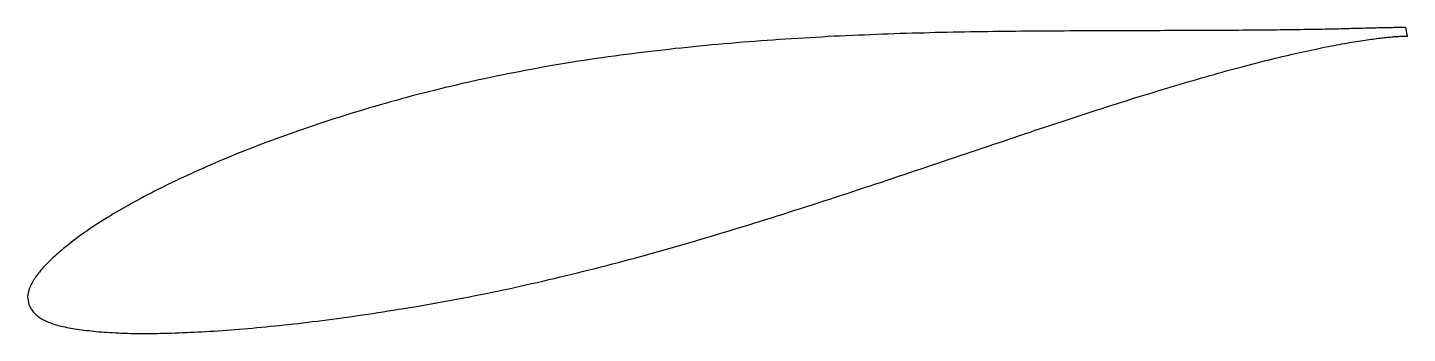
# Model space of a CAD drawing. Header units: metres. Extents: x -39 to 78, y -10 to 16.
import ezdxf

# ---------------------------------------------------------------- set-up
doc = ezdxf.new("R2010")
doc.units = ezdxf.units.M

msp = doc.modelspace()

# ---------------------------------------------------------------- linework, layer by layer
msp.add_lwpolyline([(78.35, 15.87), (78.34, 15.87), (78.34, 15.87), (78.32, 15.87), (78.31, 15.87), (78.29, 15.87), (78.26, 15.87), (78.23, 15.87), (78.2, 15.87), (78.16, 15.87), (78.11, 15.87), (78.06, 15.87), (78.01, 15.87), (77.95, 15.87), (77.89, 15.87), (77.82, 15.87), (77.75, 15.87), (77.68, 15.87), (77.6, 15.87), (77.51, 15.87), (77.42, 15.87), (77.33, 15.87), (77.23, 15.86), (77.13, 15.86), (77.02, 15.86), (76.91, 15.86), (76.79, 15.86), (76.67, 15.85), (76.54, 15.85), (76.41, 15.85), (76.28, 15.84), (76.14, 15.84), (76, 15.84), (75.85, 15.83), (75.7, 15.83), (75.54, 15.82), (75.38, 15.82), (75.21, 15.82), (75.04, 15.81), (74.87, 15.81), (74.69, 15.8), (74.51, 15.8), (74.32, 15.79), (74.13, 15.79), (73.93, 15.78), (73.73, 15.78), (73.53, 15.77), (73.32, 15.77), (73.11, 15.76), (72.89, 15.76), (72.67, 15.75), (72.44, 15.75), (72.21, 15.74), (71.98, 15.74), (71.74, 15.73), (71.5, 15.73), (71.25, 15.72), (71, 15.72), (70.75, 15.71), (70.49, 15.71), (70.23, 15.7), (69.96, 15.7), (69.69, 15.7), (69.42, 15.69), (69.14, 15.69), (68.86, 15.68), (68.57, 15.68), (68.28, 15.67), (67.99, 15.67), (67.69, 15.67), (67.39, 15.66), (67.08, 15.66), (66.77, 15.66), (66.46, 15.65), (66.14, 15.65), (65.82, 15.65), (65.5, 15.64), (65.17, 15.64), (64.84, 15.64), (64.5, 15.64), (64.16, 15.63), (63.82, 15.63), (63.47, 15.63), (63.12, 15.63), (62.77, 15.62), (62.41, 15.62), (62.05, 15.62), (61.69, 15.62), (61.32, 15.62), (60.95, 15.62), (60.58, 15.61), (60.2, 15.61), (59.82, 15.61), (59.44, 15.61), (59.05, 15.61), (58.66, 15.61), (58.27, 15.61), (57.88, 15.61), (57.48, 15.6), (57.08, 15.6), (56.67, 15.6), (56.26, 15.6), (55.85, 15.6), (55.44, 15.6), (55.02, 15.6), (54.6, 15.6), (54.18, 15.6), (53.75, 15.6), (53.33, 15.6), (52.9, 15.6), (52.46, 15.59), (52.03, 15.59), (51.59, 15.59), (51.15, 15.59), (50.7, 15.59), (50.26, 15.59), (49.81, 15.59), (49.36, 15.58), (48.9, 15.58), (48.45, 15.58), (47.99, 15.58), (47.53, 15.57), (47.07, 15.57), (46.6, 15.57), (46.14, 15.56), (45.67, 15.56), (45.2, 15.55), (44.72, 15.55), (44.25, 15.54), (43.77, 15.54), (43.29, 15.53), (42.81, 15.52), (42.33, 15.52), (41.85, 15.51), (41.36, 15.5), (40.87, 15.49), (40.38, 15.48), (39.89, 15.47), (39.4, 15.46), (38.9, 15.45), (38.41, 15.44), (37.91, 15.43), (37.41, 15.41), (36.91, 15.4), (36.41, 15.39), (35.91, 15.37), (35.41, 15.36), (34.9, 15.34), (34.39, 15.32), (33.89, 15.3), (33.38, 15.28), (32.87, 15.26), (32.36, 15.24), (31.85, 15.22), (31.34, 15.2), (30.82, 15.18), (30.31, 15.15), (29.79, 15.13), (29.28, 15.1), (28.76, 15.07), (28.25, 15.04), (27.73, 15.01), (27.21, 14.98), (26.69, 14.95), (26.17, 14.92), (25.65, 14.89), (25.13, 14.85), (24.61, 14.81), (24.09, 14.78), (23.57, 14.74), (23.05, 14.7), (22.53, 14.66), (22.01, 14.62), (21.49, 14.58), (20.97, 14.53), (20.45, 14.49), (19.93, 14.44), (19.41, 14.39), (18.88, 14.34), (18.36, 14.29), (17.84, 14.24), (17.32, 14.19), (16.8, 14.13), (16.28, 14.08), (15.76, 14.02), (15.25, 13.96), (14.73, 13.9), (14.21, 13.84), (13.69, 13.78), (13.18, 13.72), (12.66, 13.65), (12.14, 13.58), (11.63, 13.52), (11.12, 13.45), (10.6, 13.37), (10.09, 13.3), (9.58, 13.23), (9.07, 13.15), (8.56, 13.07), (8.05, 13), (7.55, 12.92), (7.04, 12.83), (6.53, 12.75), (6.03, 12.66), (5.53, 12.58), (5.03, 12.49), (4.53, 12.4), (4.03, 12.31), (3.53, 12.22), (3.04, 12.12), (2.54, 12.03), (2.05, 11.93), (1.56, 11.83), (1.07, 11.73), (0.58, 11.63), (0.09, 11.52), (-0.39, 11.42), (-0.87, 11.31), (-1.35, 11.2), (-1.83, 11.1), (-2.31, 10.98), (-2.79, 10.87), (-3.26, 10.76), (-3.73, 10.64), (-4.2, 10.53), (-4.67, 10.41), (-5.14, 10.29), (-5.6, 10.17), (-6.06, 10.05), (-6.52, 9.92), (-6.98, 9.8), (-7.43, 9.68), (-7.89, 9.55), (-8.34, 9.42), (-8.79, 9.29), (-9.23, 9.17), (-9.68, 9.03), (-10.12, 8.9), (-10.56, 8.77), (-10.99, 8.64), (-11.43, 8.5), (-11.86, 8.37), (-12.29, 8.23), (-12.71, 8.1), (-13.14, 7.96), (-13.56, 7.82), (-13.98, 7.68), (-14.39, 7.55), (-14.81, 7.41), (-15.22, 7.26), (-15.63, 7.12), (-16.03, 6.98), (-16.43, 6.84), (-16.83, 6.7), (-17.23, 6.55), (-17.62, 6.41), (-18.02, 6.26), (-18.4, 6.12), (-18.79, 5.97), (-19.17, 5.83), (-19.55, 5.68), (-19.93, 5.53), (-20.3, 5.38), (-20.67, 5.24), (-21.03, 5.09), (-21.4, 4.94), (-21.76, 4.79), (-22.11, 4.64), (-22.47, 4.49), (-22.82, 4.34), (-23.17, 4.19), (-23.51, 4.04), (-23.85, 3.89), (-24.19, 3.74), (-24.52, 3.59), (-24.85, 3.44), (-25.18, 3.29), (-25.5, 3.14), (-25.82, 2.99), (-26.14, 2.84), (-26.45, 2.69), (-26.76, 2.54), (-27.07, 2.39), (-27.37, 2.24), (-27.67, 2.09), (-27.96, 1.94), (-28.25, 1.79), (-28.54, 1.64), (-28.82, 1.49), (-29.11, 1.34), (-29.38, 1.19), (-29.65, 1.04), (-29.92, 0.89), (-30.19, 0.74), (-30.45, 0.59), (-30.71, 0.45), (-30.96, 0.3), (-31.21, 0.15), (-31.46, 0.01), (-31.7, -0.14), (-31.94, -0.29), (-32.17, -0.43), (-32.4, -0.58), (-32.63, -0.72), (-32.85, -0.87), (-33.07, -1.01), (-33.29, -1.15), (-33.5, -1.29), (-33.7, -1.44), (-33.91, -1.58), (-34.1, -1.72), (-34.3, -1.86), (-34.49, -2), (-34.67, -2.14), (-34.86, -2.28), (-35.03, -2.41), (-35.21, -2.55), (-35.38, -2.69), (-35.54, -2.82), (-35.7, -2.95), (-35.86, -3.09), (-36.02, -3.22), (-36.16, -3.35), (-36.31, -3.48), (-36.45, -3.6), (-36.59, -3.73), (-36.72, -3.86), (-36.85, -3.98), (-36.97, -4.1), (-37.09, -4.22), (-37.21, -4.34), (-37.32, -4.46), (-37.43, -4.58), (-37.53, -4.7), (-37.63, -4.81), (-37.72, -4.93), (-37.81, -5.04), (-37.9, -5.15), (-37.98, -5.26), (-38.06, -5.37), (-38.13, -5.48), (-38.2, -5.58), (-38.26, -5.69), (-38.32, -5.79), (-38.38, -5.9), (-38.43, -6), (-38.48, -6.1), (-38.52, -6.2), (-38.56, -6.29), (-38.59, -6.39), (-38.62, -6.48), (-38.65, -6.57), (-38.67, -6.65), (-38.69, -6.73), (-38.71, -6.81), (-38.72, -6.88), (-38.72, -6.94), (-38.73, -7), (-38.73, -7.04), (-38.74, -7.07), (-38.59, -7.81), (-38.58, -7.82), (-38.57, -7.84), (-38.56, -7.86), (-38.53, -7.9), (-38.5, -7.96), (-38.46, -8.02), (-38.42, -8.09), (-38.37, -8.16), (-38.32, -8.23), (-38.26, -8.31), (-38.2, -8.38), (-38.13, -8.45), (-38.06, -8.52), (-37.98, -8.59), (-37.9, -8.66), (-37.81, -8.73), (-37.73, -8.79), (-37.63, -8.85), (-37.54, -8.91), (-37.43, -8.97), (-37.33, -9.03), (-37.22, -9.08), (-37.1, -9.13), (-36.99, -9.19), (-36.86, -9.23), (-36.74, -9.28), (-36.61, -9.33), (-36.47, -9.37), (-36.33, -9.41), (-36.19, -9.46), (-36.04, -9.5), (-35.89, -9.53), (-35.73, -9.57), (-35.57, -9.6), (-35.41, -9.64), (-35.24, -9.67), (-35.07, -9.7), (-34.89, -9.73), (-34.71, -9.76), (-34.53, -9.79), (-34.34, -9.82), (-34.14, -9.85), (-33.95, -9.87), (-33.74, -9.9), (-33.54, -9.92), (-33.33, -9.94), (-33.11, -9.97), (-32.9, -9.99), (-32.67, -10.01), (-32.45, -10.03), (-32.22, -10.04), (-31.99, -10.06), (-31.75, -10.07), (-31.51, -10.09), (-31.26, -10.1), (-31.01, -10.11), (-30.76, -10.12), (-30.5, -10.13), (-30.24, -10.14), (-29.97, -10.15), (-29.71, -10.15), (-29.43, -10.15), (-29.16, -10.16), (-28.88, -10.16), (-28.6, -10.16), (-28.31, -10.16), (-28.02, -10.15), (-27.72, -10.15), (-27.43, -10.14), (-27.12, -10.14), (-26.82, -10.13), (-26.51, -10.12), (-26.2, -10.11), (-25.88, -10.1), (-25.57, -10.09), (-25.24, -10.08), (-24.92, -10.06), (-24.59, -10.05), (-24.26, -10.03), (-23.92, -10.01), (-23.58, -9.99), (-23.24, -9.97), (-22.89, -9.95), (-22.54, -9.93), (-22.19, -9.9), (-21.84, -9.88), (-21.48, -9.85), (-21.12, -9.82), (-20.75, -9.79), (-20.38, -9.76), (-20.01, -9.73), (-19.64, -9.7), (-19.26, -9.66), (-18.88, -9.63), (-18.5, -9.59), (-18.12, -9.55), (-17.73, -9.51), (-17.34, -9.47), (-16.94, -9.43), (-16.55, -9.39), (-16.15, -9.34), (-15.75, -9.3), (-15.34, -9.25), (-14.93, -9.2), (-14.52, -9.15), (-14.11, -9.1), (-13.7, -9.05), (-13.28, -9), (-12.86, -8.94), (-12.44, -8.88), (-12.01, -8.83), (-11.59, -8.77), (-11.16, -8.71), (-10.72, -8.64), (-10.29, -8.58), (-9.86, -8.52), (-9.42, -8.45), (-8.98, -8.38), (-8.53, -8.31), (-8.09, -8.24), (-7.64, -8.17), (-7.19, -8.1), (-6.74, -8.03), (-6.29, -7.95), (-5.84, -7.88), (-5.38, -7.8), (-4.92, -7.72), (-4.46, -7.64), (-4, -7.55), (-3.54, -7.47), (-3.07, -7.39), (-2.61, -7.3), (-2.14, -7.21), (-1.67, -7.12), (-1.2, -7.03), (-0.72, -6.94), (-0.25, -6.84), (0.23, -6.75), (0.7, -6.65), (1.18, -6.55), (1.66, -6.45), (2.14, -6.35), (2.62, -6.24), (3.11, -6.14), (3.59, -6.03), (4.08, -5.92), (4.56, -5.81), (5.05, -5.7), (5.54, -5.58), (6.03, -5.47), (6.52, -5.35), (7.01, -5.23), (7.5, -5.12), (7.99, -4.99), (8.49, -4.87), (8.98, -4.75), (9.48, -4.62), (9.97, -4.5), (10.47, -4.37), (10.96, -4.24), (11.46, -4.11), (11.96, -3.97), (12.46, -3.84), (12.95, -3.71), (13.45, -3.57), (13.95, -3.43), (14.45, -3.29), (14.95, -3.15), (15.45, -3.01), (15.95, -2.87), (16.45, -2.73), (16.95, -2.58), (17.45, -2.44), (17.95, -2.29), (18.45, -2.14), (18.96, -1.99), (19.46, -1.85), (19.96, -1.69), (20.46, -1.54), (20.96, -1.39), (21.46, -1.24), (21.96, -1.09), (22.46, -0.93), (22.96, -0.78), (23.46, -0.62), (23.96, -0.47), (24.46, -0.31), (24.95, -0.15), (25.45, 0), (25.95, 0.16), (26.45, 0.32), (26.94, 0.48), (27.44, 0.64), (27.93, 0.8), (28.43, 0.96), (28.92, 1.12), (29.42, 1.28), (29.91, 1.44), (30.4, 1.6), (30.89, 1.76), (31.38, 1.92), (31.87, 2.08), (32.36, 2.25), (32.85, 2.41), (33.33, 2.57), (33.82, 2.73), (34.3, 2.89), (34.79, 3.05), (35.27, 3.22), (35.75, 3.38), (36.23, 3.54), (36.71, 3.7), (37.19, 3.86), (37.66, 4.02), (38.14, 4.18), (38.61, 4.34), (39.08, 4.5), (39.56, 4.66), (40.03, 4.82), (40.49, 4.98), (40.96, 5.13), (41.42, 5.29), (41.89, 5.45), (42.35, 5.6), (42.81, 5.76), (43.27, 5.91), (43.73, 6.07), (44.18, 6.22), (44.64, 6.37), (45.09, 6.53), (45.54, 6.68), (45.99, 6.83), (46.43, 6.98), (46.88, 7.13), (47.32, 7.27), (47.76, 7.42), (48.2, 7.57), (48.63, 7.71), (49.07, 7.86), (49.5, 8), (49.93, 8.14), (50.36, 8.28), (50.78, 8.42), (51.21, 8.56), (51.63, 8.7), (52.05, 8.83), (52.47, 8.97), (52.88, 9.1), (53.29, 9.23), (53.7, 9.36), (54.11, 9.49), (54.52, 9.62), (54.92, 9.75), (55.32, 9.88), (55.72, 10), (56.11, 10.12), (56.51, 10.24), (56.9, 10.36), (57.28, 10.48), (57.67, 10.6), (58.05, 10.72), (58.43, 10.83), (58.81, 10.94), (59.18, 11.05), (59.55, 11.16), (59.92, 11.27), (60.28, 11.38), (60.65, 11.48), (61.01, 11.59), (61.36, 11.69), (61.72, 11.79), (62.07, 11.89), (62.41, 11.99), (62.76, 12.08), (63.1, 12.18), (63.44, 12.27), (63.77, 12.36), (64.11, 12.45), (64.44, 12.54), (64.76, 12.62), (65.08, 12.71), (65.4, 12.79), (65.72, 12.87), (66.03, 12.95), (66.34, 13.03), (66.65, 13.11), (66.95, 13.18), (67.25, 13.26), (67.55, 13.33), (67.84, 13.4), (68.13, 13.47), (68.41, 13.53), (68.69, 13.6), (68.97, 13.66), (69.25, 13.73), (69.52, 13.79), (69.79, 13.85), (70.05, 13.9), (70.31, 13.96), (70.57, 14.01), (70.82, 14.07), (71.07, 14.12), (71.31, 14.17), (71.55, 14.22), (71.79, 14.26), (72.03, 14.31), (72.26, 14.35), (72.48, 14.4), (72.71, 14.44), (72.92, 14.48), (73.14, 14.52), (73.35, 14.55), (73.56, 14.59), (73.76, 14.62), (73.96, 14.66), (74.15, 14.69), (74.34, 14.72), (74.53, 14.75), (74.71, 14.78), (74.89, 14.8), (75.06, 14.83), (75.23, 14.85), (75.4, 14.88), (75.56, 14.9), (75.72, 14.92), (75.87, 14.94), (76.02, 14.96), (76.17, 14.98), (76.31, 14.99), (76.44, 15.01), (76.58, 15.02), (76.7, 15.04), (76.83, 15.05), (76.95, 15.06), (77.06, 15.07), (77.17, 15.08), (77.28, 15.09), (77.38, 15.1), (77.48, 15.11), (77.57, 15.11), (77.66, 15.12), (77.75, 15.12), (77.83, 15.13), (77.9, 15.13), (77.97, 15.13), (78.04, 15.14), (78.1, 15.14), (78.16, 15.14), (78.21, 15.14), (78.26, 15.14), (78.3, 15.14), (78.34, 15.14), (78.38, 15.14), (78.41, 15.14), (78.43, 15.14), (78.45, 15.14), (78.47, 15.14), (78.48, 15.14), (78.49, 15.14), (78.49, 15.14)], close=True)

doc.saveas('drawing.dxf')
